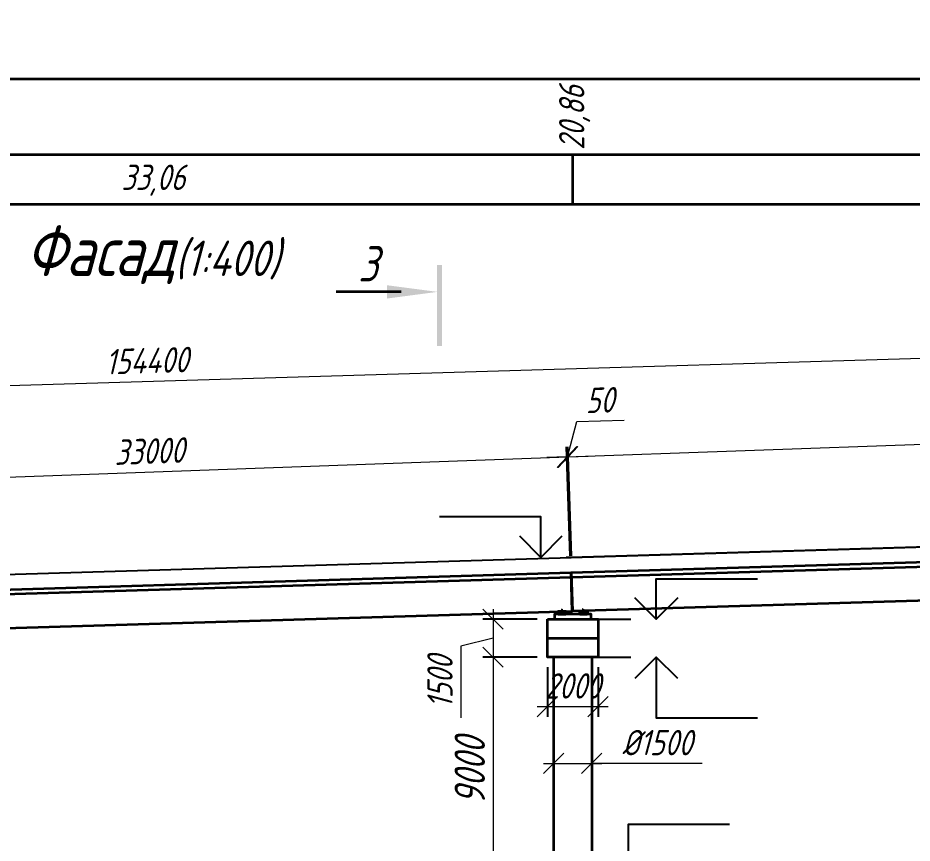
# Model space of a CAD drawing. Header units: millimetres. Extents: x 263685 to 14136308, y -2404013 to 2433772.
# Drawn here: x 6847664 to 6883010, y 9567 to 42192 of the extents above; entities that cross this region are included whole.
import ezdxf
from ezdxf import colors
from ezdxf.entities.mleader import LeaderData, LeaderLine
from ezdxf.enums import TextEntityAlignment as Align
from ezdxf.math import Vec2, Vec3

# ---------------------------------------------------------------- set-up
doc = ezdxf.new("R2018")
doc.units = ezdxf.units.MM
doc.linetypes.add('осевая', pattern=[2, 1.25, -0.25, 0.25, -0.25])
for name, color, linetype, lineweight in [('1-Бетон', 106, 'Continuous', 35), ('1-Примечания', 4, 'Continuous', 25), ('1-Размеры', 1, 'Continuous', 25), ('1-Текст_3', 250, 'Continuous', 25), ('ИС_TXT', 4, 'Continuous', 18), ('ИС_TXT_ЗГЛ', 1, 'Continuous', 35), ('ИС_Выноски', 3, 'Continuous', 18), ('ИС_Ось', 3, 'осевая', 18), ('ИС_Размер', 3, 'Continuous', 18), ('ИС_ТаБл', 5, 'Continuous', 35), ('ИС_Текст заглавный', 1, 'Continuous', 35)]:
    doc.layers.add(name, color=color, linetype=linetype, lineweight=lineweight)
doc.layers.add('Красный профиль', color=1, linetype='Continuous')
doc.styles.add('0', font='isocpeur.ttf', dxfattribs={"width": 0.8, "oblique": 15})
doc.styles.add('ISOCPEUR', font='isocpeur.ttf', dxfattribs={"width": 0.8, "oblique": 15, "height": 2.5})
doc.styles.get("Standard").update_dxf_attribs({"font": 'arial.ttf'})
doc.dimstyles.new('М400нов', dxfattribs={"dimscale": 400, "dimtxt": 2.5, "dimasz": 2, "dimexe": 1, "dimexo": 1, "dimgap": 0.8, "dimtad": 1, "dimdec": 0, "dimzin": 0, "dimdsep": 46, "dimtxsty": '0', "dimblk": 'OBLIQUE', "dimcen": 0.09, "dimdle": 1, "dimclrd": 256, "dimclre": 256, "dimclrt": 256, "dimadec": 4, "dimazin": 0, "dimtfac": 1, "dimtdec": 0, "dimtmove": 1, "dimatfit": 2, "dimfxl": 1, "dimtolj": 1, "dimtzin": 0, "dimlwd": -1, "dimarcsym": 0})

# ---------------------------------------------------------------- blocks, each defined once
blk = doc.blocks.new('_None')
blk = doc.blocks.new('*D295')
at = {"layer": '1-Бетон', "transparency": 16777216}
blk.add_line((6933750, -658489), (6934314, -664008), dxfattribs=at)
blk.add_solid([(6934447, -663994), (6934182, -664022), (6934396, -664804)], dxfattribs=at)
at = {"layer": 'Defpoints', "color": 0, "transparency": 16777216}
for p in [(6853074, 131052), (6934396, -664804)]:
    blk.add_point(p, dxfattribs=at)
at = {"layer": '1-Бетон', "transparency": 16777216, "insert": (6934808, -660767), "char_height": 1000, "attachment_point": 5, "rotation": 275.8344, "style": '0'}
blk.add_mtext('\\A1;R800000', dxfattribs=at)
blk = doc.blocks.new('_OBLIQUE')
at = {"color": 0, "linetype": 'ByBlock', "lineweight": -2}
blk.add_line((0.5, 0.5), (-0.5, -0.5), dxfattribs=at)
blk = doc.blocks.new('*D929')
at = {"layer": 'Defpoints', "color": 0, "linetype": 'Continuous', "transparency": 16777216}
for p in [(6929942, 30143), (6930166, 22692), (6775855, 18046)]:
    blk.add_point(p, dxfattribs=at)
at = {"layer": 'ИС_Размер', "lineweight": -2, "transparency": 16777216}
for p, q in [((6930154, 23092), (6929930, 30543)), ((6775843, 18446), (6775619, 25898))]:
    blk.add_line(p, q, dxfattribs=at)
at = {"layer": 'ИС_Размер', "transparency": 16777216}
blk.add_line((6775231, 25486), (6930342, 30155), dxfattribs=at)
at = {"layer": 'ИС_Размер', "linetype": 'Continuous', "transparency": 16777216, "xscale": 800, "yscale": 800, "zscale": 800}
for p, rotation in [((6929942, 30143), 1.724269677828712), ((6775631, 25498), 181.7242696778287)]:
    blk.add_blockref('_OBLIQUE', p, dxfattribs=dict(at, rotation=rotation))
at = {"layer": 'ИС_Размер', "linetype": 'Continuous', "transparency": 16777216, "insert": (6852762, 28640), "char_height": 1000, "attachment_point": 5, "rotation": 1.7243, "style": '0'}
blk.add_mtext('\\A1;154400', dxfattribs=at)
blk = doc.blocks.new('33')
at = {"layer": '1-Бетон'}
for points in [[(33000, 1530), (33000, 0), (0, 0), (0, 1530), (33000, 1530)], [(0, 1350), (33000, 1350)]]:
    blk.add_lwpolyline(points, dxfattribs=at)
at = {"layer": 'ИС_Ось'}
for points in [[(400, -108), (400, 108)], [(32600, -108), (32600, 108)]]:
    blk.add_lwpolyline(points, dxfattribs=at)
blk = doc.blocks.new('*D906')
at = {"layer": 'Defpoints', "color": 0, "linetype": 'Continuous', "transparency": 16777216}
for p in [(6869409, 24836), (6869511, 20523), (6869553, 20524)]:
    blk.add_point(p, dxfattribs=at)
at = {"layer": 'ИС_Размер', "transparency": 16777216}
for p, q in [((6869388, 24836), (6869756, 26229)), ((6869756, 26229), (6871623, 26291)), ((6869367, 24835), (6868567, 24808)), ((6869367, 24835), (6869409, 24836)), ((6869367, 24835), (6869409, 24836)), ((6869409, 24836), (6870209, 24863))]:
    blk.add_line(p, q, dxfattribs=at)
at = {"layer": 'ИС_Размер', "lineweight": -2, "transparency": 16777216}
for p, q in [((6869497, 20922), (6869354, 25235)), ((6869540, 20924), (6869396, 25236))]:
    blk.add_line(p, q, dxfattribs=at)
at = {"layer": 'ИС_Размер', "linetype": 'Continuous', "transparency": 16777216, "xscale": 800, "yscale": 800, "zscale": 800}
for p, rotation in [((6869367, 24835), 1.907391254173563), ((6869409, 24836), 181.9073912541736)]:
    blk.add_blockref('_OBLIQUE', p, dxfattribs=dict(at, rotation=rotation))
at = {"layer": 'ИС_Размер', "linetype": 'Continuous', "transparency": 16777216, "insert": (6870662, 27079), "char_height": 1000, "attachment_point": 5, "rotation": 1.9074, "style": '0'}
blk.add_mtext('\\A1;50', dxfattribs=at)
blk = doc.blocks.new('*D907')
at = {"layer": 'Defpoints', "color": 0, "linetype": 'Continuous', "transparency": 16777216}
for p in [(6902377, 26022), (6902532, 21710), (6869553, 20524)]:
    blk.add_point(p, dxfattribs=at)
at = {"layer": 'ИС_Размер', "lineweight": -2, "transparency": 16777216}
for p, q in [((6902517, 22110), (6902362, 26422)), ((6869539, 20924), (6869383, 25236))]:
    blk.add_line(p, q, dxfattribs=at)
at = {"layer": 'ИС_Размер', "transparency": 16777216}
blk.add_line((6868998, 24821), (6902776, 26036), dxfattribs=at)
at = {"layer": 'ИС_Размер', "linetype": 'Continuous', "transparency": 16777216, "xscale": 800, "yscale": 800, "zscale": 800}
for p, rotation in [((6902377, 26022), 2.059747963360298), ((6869398, 24836), 182.0597479633603)]:
    blk.add_blockref('_OBLIQUE', p, dxfattribs=dict(at, rotation=rotation))
at = {"layer": 'ИС_Размер', "linetype": 'Continuous', "transparency": 16777216, "insert": (6885858, 26248), "char_height": 1000, "attachment_point": 5, "rotation": 2.0597, "style": '0'}
blk.add_mtext('\\A1;33000', dxfattribs=at)
blk = doc.blocks.new('*D914')
at = {"layer": 'Defpoints', "color": 0, "linetype": 'Continuous', "transparency": 16777216}
for p in [(6869376, 24835), (6869525, 20691), (6836547, 19505)]:
    blk.add_point(p, dxfattribs=at)
at = {"layer": 'ИС_Размер', "lineweight": -2, "transparency": 16777216}
for p, q in [((6869511, 21091), (6869362, 25235)), ((6836532, 19905), (6836383, 24049))]:
    blk.add_line(p, q, dxfattribs=at)
at = {"layer": 'ИС_Размер', "transparency": 16777216}
blk.add_line((6835998, 23635), (6869776, 24849), dxfattribs=at)
at = {"layer": 'ИС_Размер', "linetype": 'Continuous', "transparency": 16777216, "xscale": 800, "yscale": 800, "zscale": 800}
for p, rotation in [((6869376, 24835), 2.059747963360361), ((6836398, 23649), 182.0597479633603)]:
    blk.add_blockref('_OBLIQUE', p, dxfattribs=dict(at, rotation=rotation))
at = {"layer": 'ИС_Размер', "linetype": 'Continuous', "transparency": 16777216, "insert": (6852858, 25061), "char_height": 1000, "attachment_point": 5, "rotation": 2.0597, "style": '0'}
blk.add_mtext('\\A1;33000', dxfattribs=at)
blk = doc.blocks.new('*D942')
at = {"layer": 'Defpoints', "color": 0, "linetype": 'Continuous', "transparency": 16777216}
for p in [(6868595, 16920), (6866445, 7920), (6868395, 7920)]:
    blk.add_point(p, dxfattribs=at)
at = {"layer": 'ИС_Размер', "transparency": 16777216}
blk.add_line((6866445, 17320), (6866445, 7520), dxfattribs=at)
at = {"layer": 'ИС_Размер', "lineweight": -2, "transparency": 16777216}
for p, q in [((6868195, 16920), (6866045, 16920)), ((6867995, 7920), (6866045, 7920))]:
    blk.add_line(p, q, dxfattribs=at)
at = {"layer": 'ИС_Размер', "linetype": 'Continuous', "transparency": 16777216, "xscale": 800, "yscale": 800, "zscale": 800}
for p, rotation in [((6866445, 16920), 90), ((6866445, 7920), 270)]:
    blk.add_blockref('_OBLIQUE', p, dxfattribs=dict(at, rotation=rotation))
at = {"layer": 'ИС_Размер', "linetype": 'Continuous', "transparency": 16777216, "insert": (6865525, 12420), "char_height": 1000, "attachment_point": 5, "rotation": 90, "style": '0'}
blk.add_mtext('\\A1;{\\H1.2x;9000}', dxfattribs=at)
blk = doc.blocks.new('*U875')
at = {"layer": '1-Примечания', "linetype": 'Continuous'}
blk.add_line((0, 0), (-2.5, 0), dxfattribs=at)
for points in [[(0, 0), (0, 6), (10, 6)], [(2.121, 2.121), (0, 0), (-2.121, 2.121)]]:
    blk.add_lwpolyline(points, dxfattribs=at)
at = {"layer": '1-Текст_3', "lineweight": 30, "oblique": 15, "width": 0.8, "flags": 104}
blk.add_attdef('ВЫСОТА', text='', height=3, dxfattribs=at).set_placement((5.127, 8.167), align=Align.MIDDLE_CENTER)
blk.add_attdef('ПРИМЕЧАНИЕ', text='', height=3, dxfattribs=at).set_placement((5, 5.25), align=Align.TOP_CENTER)
blk = doc.blocks.new('*U876')
at = {"layer": '1-Примечания', "linetype": 'Continuous'}
blk.add_line((0, 0), (3.5, 0), dxfattribs=at)
for points in [[(6, 0), (6, 4), (16, 4)], [(8.121, 2.121), (6, 0), (3.879, 2.121)]]:
    blk.add_lwpolyline(points, dxfattribs=at)
at = {"layer": '1-Текст_3', "lineweight": 30, "oblique": 15, "width": 0.8, "flags": 104}
blk.add_attdef('ВЫСОТА', text='', height=3, dxfattribs=at).set_placement((11.127, 6.167), align=Align.MIDDLE_CENTER)
blk.add_attdef('ПРИМЕЧАНИЕ', text='', height=3, dxfattribs=at).set_placement((11, 3.25), align=Align.TOP_CENTER)
blk = doc.blocks.new('*U871')
at = {"layer": '1-Примечания', "linetype": 'Continuous'}
blk.add_line((0, 0), (3.5, 0), dxfattribs=at)
for points in [[(8.121, -2.121), (6, 0), (3.879, -2.121)], [(6, 0), (6, -6), (16, -6)]]:
    blk.add_lwpolyline(points, dxfattribs=at)
at = {"layer": '1-Текст_3', "lineweight": 30, "oblique": 15, "width": 0.8, "flags": 104}
blk.add_attdef('ВЫСОТА', text='', height=3, dxfattribs=at).set_placement((11.127, -3.833), align=Align.MIDDLE_CENTER)
blk.add_attdef('ПРИМЕЧАНИЕ', text='', height=3, dxfattribs=at).set_placement((11, -6.75), align=Align.TOP_CENTER)
blk = doc.blocks.new('*D897')
at = {"layer": 'Defpoints', "color": 0, "linetype": 'Continuous', "transparency": 16777216}
for p in [(6870345, 12720), (6868845, 10976, 5778), (6870345, 10919, 5778)]:
    blk.add_point(p, dxfattribs=at)
at = {"layer": 'ИС_Размер', "lineweight": -2, "transparency": 16777216}
for p, q in [((6868845, 11376), (6868845, 13120)), ((6870345, 11319), (6870345, 13120))]:
    blk.add_line(p, q, dxfattribs=at)
at = {"layer": 'ИС_Размер', "transparency": 16777216}
for p, q in [((6868445, 12720), (6870745, 12720)), ((6874709, 12720), (6870345, 12720))]:
    blk.add_line(p, q, dxfattribs=at)
at = {"layer": 'ИС_Размер', "linetype": 'Continuous', "transparency": 16777216, "xscale": 800, "yscale": 800, "zscale": 800, "rotation": 180}
blk.add_blockref('_OBLIQUE', (6868845, 12720), dxfattribs=at)
at = {"layer": 'ИС_Размер', "linetype": 'Continuous', "transparency": 16777216, "xscale": 800, "yscale": 800, "zscale": 800}
blk.add_blockref('_OBLIQUE', (6870345, 12720), dxfattribs=at)
at = {"layer": 'ИС_Размер', "linetype": 'Continuous', "transparency": 16777216, "insert": (6872935, 13540), "char_height": 1000, "attachment_point": 5, "style": '0'}
blk.add_mtext('\\A1;%%C1500', dxfattribs=at)
blk = doc.blocks.new('*D900')
at = {"layer": 'Defpoints', "color": 0, "linetype": 'Continuous', "transparency": 16777216}
for p in [(6868595, 18420), (6866445, 16920), (6868595, 16920)]:
    blk.add_point(p, dxfattribs=at)
at = {"layer": 'ИС_Размер', "transparency": 16777216}
for p, q in [((6866445, 18820), (6866445, 16520)), ((6866445, 17670), (6865168, 17349)), ((6865168, 17349), (6865168, 14521))]:
    blk.add_line(p, q, dxfattribs=at)
at = {"layer": 'ИС_Размер', "lineweight": -2, "transparency": 16777216}
for p, q in [((6868195, 18420), (6866045, 18420)), ((6868195, 16920), (6866045, 16920))]:
    blk.add_line(p, q, dxfattribs=at)
at = {"layer": 'ИС_Размер', "linetype": 'Continuous', "transparency": 16777216, "xscale": 800, "yscale": 800, "zscale": 800}
for p, rotation in [((6866445, 18420), 90), ((6866445, 16920), 270)]:
    blk.add_blockref('_OBLIQUE', p, dxfattribs=dict(at, rotation=rotation))
at = {"layer": 'ИС_Размер', "linetype": 'Continuous', "transparency": 16777216, "insert": (6864348, 15935), "char_height": 1000, "attachment_point": 5, "rotation": 90, "style": '0'}
blk.add_mtext('\\A1;1500', dxfattribs=at)
blk = doc.blocks.new('*U861')
at = {"layer": '1-Примечания', "linetype": 'Continuous'}
blk.add_line((0, 0), (0.5, 0), dxfattribs=at)
for points in [[(3, 0), (3, 4), (13, 4)], [(5.121, 2.121), (3, 0), (0.879, 2.121)]]:
    blk.add_lwpolyline(points, dxfattribs=at)
at = {"layer": '1-Текст_3', "lineweight": 30, "oblique": 15, "width": 0.8, "flags": 104}
blk.add_attdef('ВЫСОТА', text='', height=3, dxfattribs=at).set_placement((8.127, 6.167), align=Align.MIDDLE_CENTER)
blk.add_attdef('ПРИМЕЧАНИЕ', text='', height=3, dxfattribs=at).set_placement((8, 3.25), align=Align.TOP_CENTER)
blk = doc.blocks.new('*U1175')
blk.add_line((-3.8, 74.628), (-10.2, 74.628))
for points in [[(0.25, 77.294), (-0.25, 77.294), (0.25, 69.294), (-0.25, 69.294)], [(-5.2, 75.286), (-0.2, 74.628), (-5.2, 74.628), (-5.2, 73.97)]]:
    blk.add_solid(points)
at = {"style": '0', "oblique": 15, "width": 0.8}
for tag, p in [('ВЕРХ', (-7.064, 77.405)), ('НИЗ', (-6.996, -37.759))]:
    blk.add_attdef(tag, text='', height=3.5, dxfattribs=at).set_placement(p, align=Align.MIDDLE_CENTER)
blk = doc.blocks.new('*D1284')
at = {"layer": 'Defpoints', "color": 0, "linetype": 'Continuous', "transparency": 16777216}
for p in [(6868595, 16920), (6870595, 16920), (6870595, 14962)]:
    blk.add_point(p, dxfattribs=at)
at = {"layer": 'ИС_Размер', "lineweight": -2, "transparency": 16777216}
for p, q in [((6868595, 16520), (6868595, 14562)), ((6870595, 16520), (6870595, 14562))]:
    blk.add_line(p, q, dxfattribs=at)
at = {"layer": 'ИС_Размер', "transparency": 16777216}
blk.add_line((6868195, 14962), (6870995, 14962), dxfattribs=at)
at = {"layer": 'ИС_Размер', "linetype": 'Continuous', "transparency": 16777216, "xscale": 800, "yscale": 800, "zscale": 800, "rotation": 180}
blk.add_blockref('_OBLIQUE', (6868595, 14962), dxfattribs=at)
at = {"layer": 'ИС_Размер', "linetype": 'Continuous', "transparency": 16777216, "xscale": 800, "yscale": 800, "zscale": 800}
blk.add_blockref('_OBLIQUE', (6870595, 14962), dxfattribs=at)
at = {"layer": 'ИС_Размер', "linetype": 'Continuous', "transparency": 16777216, "insert": (6869595, 15782), "char_height": 1000, "attachment_point": 5, "style": '0'}
blk.add_mtext('\\A1;2000', dxfattribs=at)
blk = doc.blocks.new('мост план кальмиус')
at = {"layer": 'ИС_Выноски'}
ml = blk.add_multileader_mtext('Standard', dxfattribs=at)
ml.set_content('Ось опоры ОП4 \\PПК 70+71,19', color=256, style='ISOCPEUR')
ml.set_leader_properties(color=256, linetype='ByLayer')
ml.set_arrow_properties(name='NONE')
ml.build(insert=Vec2(0, 0))
ml.multileader.update_dxf_attribs({"text_left_attachment_type": 6, "text_right_attachment_type": 6, "dogleg_length": 0.36, "arrow_head_size": 600, "scale": 200})
ctx = ml.context
ctx.base_point, ctx.scale, ctx.char_height, ctx.arrow_head_size, ctx.landing_gap_size, ctx.plane_origin, ctx.plane_x_axis, ctx.plane_y_axis = Vec3(16523.3, -29240.8), 200, 1200, 600, 125, Vec3(23519, -10788.8), Vec3(0, 1), Vec3(-1, 0)
ctx.left_attachment, ctx.right_attachment, ctx.text_align_type = 6, 6, 1
notes = []
notes.append((ctx, [(1, (1, 1, 0), (16523.3, -19450.7), (0, -1), 161, [(1, [(16523.3, -17624.6)], 0, [])])]))
ctx.mtext.insert, ctx.mtext.text_direction, ctx.mtext.rotation, ctx.mtext.width, ctx.mtext.alignment, ctx.mtext.flow_direction = Vec3(15083.3, -24426.3), Vec3(0, 1), 1.5707963, 10889.447, 2, 5
for ctx, leaders in notes:
    for number, flags, end, landing, length, lines in leaders:
        leader = LeaderData()
        leader.index, (leader.has_last_leader_line, leader.has_dogleg_vector, leader.attachment_direction) = number, flags
        leader.last_leader_point, leader.dogleg_vector, leader.dogleg_length = Vec3(end), Vec3(landing), length
        for number, points, colour, breaks in lines:
            line = LeaderLine()
            line.index, line.vertices, line.color, line.breaks = number, Vec3.list(points), colors.encode_raw_color(colour), breaks
            leader.lines.append(line)
        ctx.leaders.append(leader)

msp = doc.modelspace()

# ---------------------------------------------------------------- linework, layer by layer
at = {"color": 1}
msp.add_lwpolyline([(6902568.7473, 21851.8735), (6869533.6098, 20860.8193)], dxfattribs=at)
at = {"layer": '1-Бетон'}
for points in [[(6868594.839, 18419.7548), (6870594.905, 18419.7548), (6870594.905, 16919.7548), (6868594.839, 16919.7548)], [(6868872.0481, 18419.7548), (6870322.0143, 18419.7548), (6870322.0273, 18620.2728), (6868872.0352, 18620.2728)], [(6869001.7378, 18698.2728), (6869341.7378, 18698.2728), (6869341.7378, 18718.2728), (6869001.7378, 18718.2728)], [(6869021.7378, 18620.2728), (6869321.7378, 18620.2728), (6869321.7378, 18698.2728), (6869021.7378, 18698.2728)], [(6869851.7636, 18698.2735), (6870191.7636, 18698.2735), (6870191.7636, 18718.2735), (6869851.7636, 18718.2735)], [(6869871.7636, 18620.2735), (6870171.7636, 18620.2735), (6870171.7636, 18698.2735), (6869871.7636, 18698.2735)]]:
    msp.add_lwpolyline(points, close=True, dxfattribs=at)
for points in [[(6868594.839, 17669.7548), (6870594.905, 17669.7548)], [(6870344.872, 16919.7548), (6870345.1178, 7919.755), (6868845.1178, 7919.755), (6868844.872, 16919.7548)]]:
    msp.add_lwpolyline(points, dxfattribs=at)
at = {"layer": 'ИС_Ось'}
for points in [[(6869171.6095, 18818.4153), (6869171.6095, 18613.2211)], [(6870021.6353, 18818.1562), (6870021.6353, 18612.9619)]]:
    msp.add_lwpolyline(points, dxfattribs=at)
at = {"layer": 'ИС_ТаБл'}
for p, q in [((6766243.5233, 39781.6513), (6930166.0922, 39781.6513)), ((6766243.5233, 34827.2436), (6930166.0922, 34827.2436))]:
    msp.add_line(p, q, dxfattribs=at)
at = {"layer": 'ИС_ТаБл', "ltscale": 1000}
msp.add_line((6930166.0922, 36781.6513), (6766243.5233, 36781.6513), dxfattribs=at)
at = {"layer": 'ИС_ТаБл'}
msp.add_lwpolyline([(6869595.7154, 34827.2436), (6869595.7154, 36781.6513)], dxfattribs=at)
at = {"layer": 'Красный профиль', "linetype": 'Continuous', "flags": 128}
msp.add_lwpolyline([(6761841.5182, 17630.0566), (6917436.7226, 22297.9127)], dxfattribs=at)

# ---------------------------------------------------------------- block references
at = {"linetype": 'Continuous'}
for p, rotation in [((6869597.1596, 18731.24), 1.718358025339879), ((6836580.5457, 17740.7126), 1.718358011817057)]:
    msp.add_blockref('33', p, dxfattribs=dict(at, rotation=rotation))
at = {"layer": '1-Бетон'}
msp.add_blockref('мост план кальмиус', (6853073.53, -668947.9294), dxfattribs=at)
at = {"layer": '1-Размеры', "transparency": 33554687}
ref = msp.add_blockref('*U861', (6869533.6098, 20860.8193), dxfattribs=dict(at, xscale=-399.9999999999999, yscale=399.9999999999999, zscale=399.9999999999999, rotation=359.999718071565))
lines = msp.add_mtext('\\W0.8000;20.86', dxfattribs={"layer": '1-Текст_3', "insert": (6866282.9632, 23327.7675), "char_height": 2.5, "attachment_point": 1, "rotation": 359.99971807, "bg_fill": 3, "box_fill_scale": 1, "bg_fill_color": 256, "bg_fill_transparency": 0})
ref.add_attrib('ВЫСОТА', '', (6866282.9632, 23327.7675)).embed_mtext(lines)
lines = msp.add_mtext('\\W0.8000;', dxfattribs={"layer": '1-Текст_3', "insert": (6866333.6162, 22160.8351), "char_height": 2.5, "attachment_point": 1, "rotation": 359.99971807, "bg_fill": 3, "box_fill_scale": 1, "bg_fill_color": 256, "bg_fill_transparency": 0})
ref.add_attrib('ПРИМЕЧАНИЕ', '', (6866333.6162, 22160.8351)).embed_mtext(lines)
ref = msp.add_blockref('*U876', (6870496.9795, 18419.7543), dxfattribs=dict(at, xscale=399.9999999999998, yscale=399.9999999999998, zscale=399.9999999999998, rotation=0.0002819284350356197))
lines = msp.add_mtext('\\W0.8000;18.42', dxfattribs={"layer": '1-Текст_3', "insert": (6874947.626, 20886.7083), "char_height": 2.5, "attachment_point": 1, "rotation": 0.00028193, "bg_fill": 3, "box_fill_scale": 1, "bg_fill_color": 256, "bg_fill_transparency": 0})
ref.add_attrib('ВЫСОТА', '', (6874947.626, 20886.7083)).embed_mtext(lines)
lines = msp.add_mtext('\\W0.8000;', dxfattribs={"layer": '1-Текст_3', "insert": (6874896.9731, 19719.7759), "char_height": 2.5, "attachment_point": 1, "rotation": 0.00028193, "bg_fill": 3, "box_fill_scale": 1, "bg_fill_color": 256, "bg_fill_transparency": 0})
ref.add_attrib('ПРИМЕЧАНИЕ', '', (6874896.9731, 19719.7759)).embed_mtext(lines)
ref = msp.add_blockref('*U871', (6870496.9795, 16919.7677), dxfattribs=dict(at, xscale=399.9999999999998, yscale=399.9999999999998, zscale=399.9999999999998, rotation=0.0002819284350356197))
lines = msp.add_mtext('\\W0.8000;16.92', dxfattribs={"layer": '1-Текст_3', "insert": (6874947.6457, 15386.7218), "char_height": 2.5, "attachment_point": 1, "rotation": 0.00028193, "bg_fill": 3, "box_fill_scale": 1, "bg_fill_color": 256, "bg_fill_transparency": 0})
ref.add_attrib('ВЫСОТА', '', (6874947.6457, 15386.7218)).embed_mtext(lines)
lines = msp.add_mtext('\\W0.8000;', dxfattribs={"layer": '1-Текст_3', "insert": (6874896.9927, 14219.7893), "char_height": 2.5, "attachment_point": 1, "rotation": 0.00028193, "bg_fill": 3, "box_fill_scale": 1, "bg_fill_color": 256, "bg_fill_transparency": 0})
ref.add_attrib('ПРИМЕЧАНИЕ', '', (6874896.9927, 14219.7893)).embed_mtext(lines)
ref = msp.add_blockref('*U875', (6871795.1178, 7919.7235), dxfattribs=dict(at, xscale=399.9999999999998, yscale=399.9999999999998, zscale=399.9999999999998, rotation=0.0002819284350356197))
lines = msp.add_mtext('\\W0.8000;7.92', dxfattribs={"layer": '1-Текст_3', "insert": (6873845.7604, 11186.6658), "char_height": 2.5, "attachment_point": 1, "rotation": 0.00028193, "bg_fill": 3, "box_fill_scale": 1, "bg_fill_color": 256, "bg_fill_transparency": 0})
ref.add_attrib('ВЫСОТА', '', (6873845.7604, 11186.6658)).embed_mtext(lines)
lines = msp.add_mtext('\\W0.8000;', dxfattribs={"layer": '1-Текст_3', "insert": (6873795.1075, 10019.7334), "char_height": 2.5, "attachment_point": 1, "rotation": 0.00028193, "bg_fill": 3, "box_fill_scale": 1, "bg_fill_color": 256, "bg_fill_transparency": 0})
ref.add_attrib('ПРИМЕЧАНИЕ', '', (6873795.1075, 10019.7334)).embed_mtext(lines)
at = {"layer": 'ИС_TXT_ЗГЛ', "ltscale": 0.5}
ref = msp.add_blockref('*U1175', (6864330.8259, 1508.1673), dxfattribs=dict(at, xscale=400, yscale=400, zscale=400))
ref.add_attrib('ВЕРХ', '3', dxfattribs={"layer": '0', "height": 1400, "style": '0', "oblique": 15, "width": 0.8}).set_placement((6861505.2159, 32470.3516), align=Align.MIDDLE_CENTER)

# ---------------------------------------------------------------- texts
at = {"layer": 'ИС_TXT', "ltscale": 1000, "style": '0', "oblique": 15, "width": 0.8}
msp.add_text('20,86', height=1000, rotation=90, dxfattribs=at).set_placement((6870055.2108, 36970.4832, 0))
msp.add_text('33,06', height=1000, dxfattribs=at).set_placement((6851754.7502, 35389.1173, 0))
at = {"layer": 'ИС_Текст заглавный', "insert": (6852989.9071, 32827.7474), "char_height": 4000, "width": 11593.898193, "attachment_point": 5, "style": 'ISOCPEUR'}
msp.add_mtext('{\\H0.5x;Фасад\\H0.7x;(1:400)}', dxfattribs=at)

# ---------------------------------------------------------------- dimensions: what is measured, and where the dimension line sits
at = {"layer": '1-Бетон'}
dim = msp.add_radius_dim(center=(6853073.53, 131052.1027), mpoint=(6934395.7587, -664803.8808), dimstyle='М400нов', override={"dimsah": 1}, dxfattribs=at)
dim.commit()
dim.dimension.update_dxf_attribs({"geometry": '*D295', "text_midpoint": (6933991.7931, -660850.4916), "dimtype": 164})
at = {"layer": 'ИС_Размер', "linetype": 'Continuous'}
for p1, p2, distance, override, picture, middle in [((6775855.0211, 18046.4611), (6930166.0948, 22691.7292), 7454.9574, {"dimrnd": 200}, '*D929', (6852761.5675, 28640.3057)), ((6869510.5386, 20522.6006), (6869552.9186, 20524.012), 4314.613, {"dimrnd": 50}, '*D906', (6870048.4888, 27058.7404))]:
    dim = msp.add_aligned_dim(p1=p1, p2=p2, distance=distance, dimstyle='М400нов', override=override, dxfattribs=at)
    dim.commit()
    dim.dimension.update_dxf_attribs({"geometry": picture, "text_midpoint": middle})
for p1, p2, distance, picture, middle in [((6869552.9186, 20524.012), (6902531.597, 21710.0862), 4314.5491, '*D907', (6885857.7137, 26248.2807)), ((6836546.819, 19505.2741), (6869525.4974, 20691.3482), 4146.3354, '*D914', (6852857.66, 25061.4378))]:
    dim = msp.add_aligned_dim(p1=p1, p2=p2, distance=distance, dimstyle='М400нов', dxfattribs=at)
    dim.commit()
    dim.dimension.update_dxf_attribs({"geometry": picture, "text_midpoint": middle})
dim = msp.add_linear_dim(base=(6866444.6722, 16919.7548), p1=(6868594.839, 18419.7548), p2=(6868594.839, 16919.7548), angle=90, dimstyle='М400нов', dxfattribs=at)
dim.commit()
dim.dimension.update_dxf_attribs({"geometry": '*D900', "text_midpoint": (6865168.2483, 17029.1439), "dimtype": 160})
dim = msp.add_linear_dim(base=(6866444.6722, 7919.6599), p1=(6868594.839, 16919.7548), p2=(6868395.1178, 7919.6599), angle=90, text='{\\H1.2x;<>}', dimstyle='М400нов', dxfattribs=at)
dim.commit()
dim.dimension.update_dxf_attribs({"geometry": '*D942', "text_midpoint": (6865524.6722, 12419.7073)})
dim = msp.add_linear_dim(base=(6870594.905, 14962.0082), p1=(6868594.839, 16919.7548), p2=(6870594.905, 16919.7682), dimstyle='М400нов', dxfattribs=at)
dim.commit()
dim.dimension.update_dxf_attribs({"geometry": '*D1284', "text_midpoint": (6869594.872, 14962.0082), "dimtype": 160})
dim = msp.add_linear_dim(base=(6870344.6417, 12719.8288, -5778.159), p1=(6868844.6443, 10976.1297), p2=(6870344.6417, 10918.8995), text='%%C<>', dimstyle='М400нов', dxfattribs=at)
dim.commit()
dim.dimension.update_dxf_attribs({"geometry": '*D897', "text_midpoint": (6872935.293, 11758.4466, -5778.159), "dimtype": 160})

# ---------------------------------------------------------------- leaders
at = {"layer": 'ИС_Выноски'}
ml = msp.add_multileader_mtext('Standard', dxfattribs=at)
ml.set_content('Ось опоры ОП4 \\PПК 70+71,19', color=256, style='ISOCPEUR')
ml.set_leader_properties(color=256, linetype='ByLayer')
ml.set_arrow_properties(name='NONE')
ml.build(insert=Vec2(0, 0))
ml.multileader.update_dxf_attribs({"text_left_attachment_type": 6, "text_right_attachment_type": 6, "dogleg_length": 0.36, "arrow_head_size": 600, "scale": 200})
ctx = ml.context
ctx.base_point, ctx.scale, ctx.char_height, ctx.arrow_head_size, ctx.landing_gap_size, ctx.plane_origin, ctx.plane_x_axis, ctx.plane_y_axis = Vec3(6869596.8121, -499545.6855), 200, 1200, 600, 125, Vec3(6876592.4886, -481093.6925), Vec3(0, 1), Vec3(-1, 0)
ctx.left_attachment, ctx.right_attachment, ctx.text_align_type = 6, 6, 1
notes = []
notes.append((ctx, [(1, (1, 1, 0), (6869596.8121, -489755.5657), (0, -1), 161.0417, [(1, [(6869596.8121, -487929.5309)], 0, [])])]))
ctx.mtext.insert, ctx.mtext.text_direction, ctx.mtext.rotation, ctx.mtext.width, ctx.mtext.alignment, ctx.mtext.flow_direction = Vec3(6868156.8121, -494731.1465), Vec3(0, 1), 1.5707963268, 10889.446883, 2, 5
for ctx, leaders in notes:
    for number, flags, end, landing, length, lines in leaders:
        leader = LeaderData()
        leader.index, (leader.has_last_leader_line, leader.has_dogleg_vector, leader.attachment_direction) = number, flags
        leader.last_leader_point, leader.dogleg_vector, leader.dogleg_length = Vec3(end), Vec3(landing), length
        for number, points, colour, breaks in lines:
            line = LeaderLine()
            line.index, line.vertices, line.color, line.breaks = number, Vec3.list(points), colors.encode_raw_color(colour), breaks
            leader.lines.append(line)
        ctx.leaders.append(leader)

doc.saveas('drawing.dxf')
